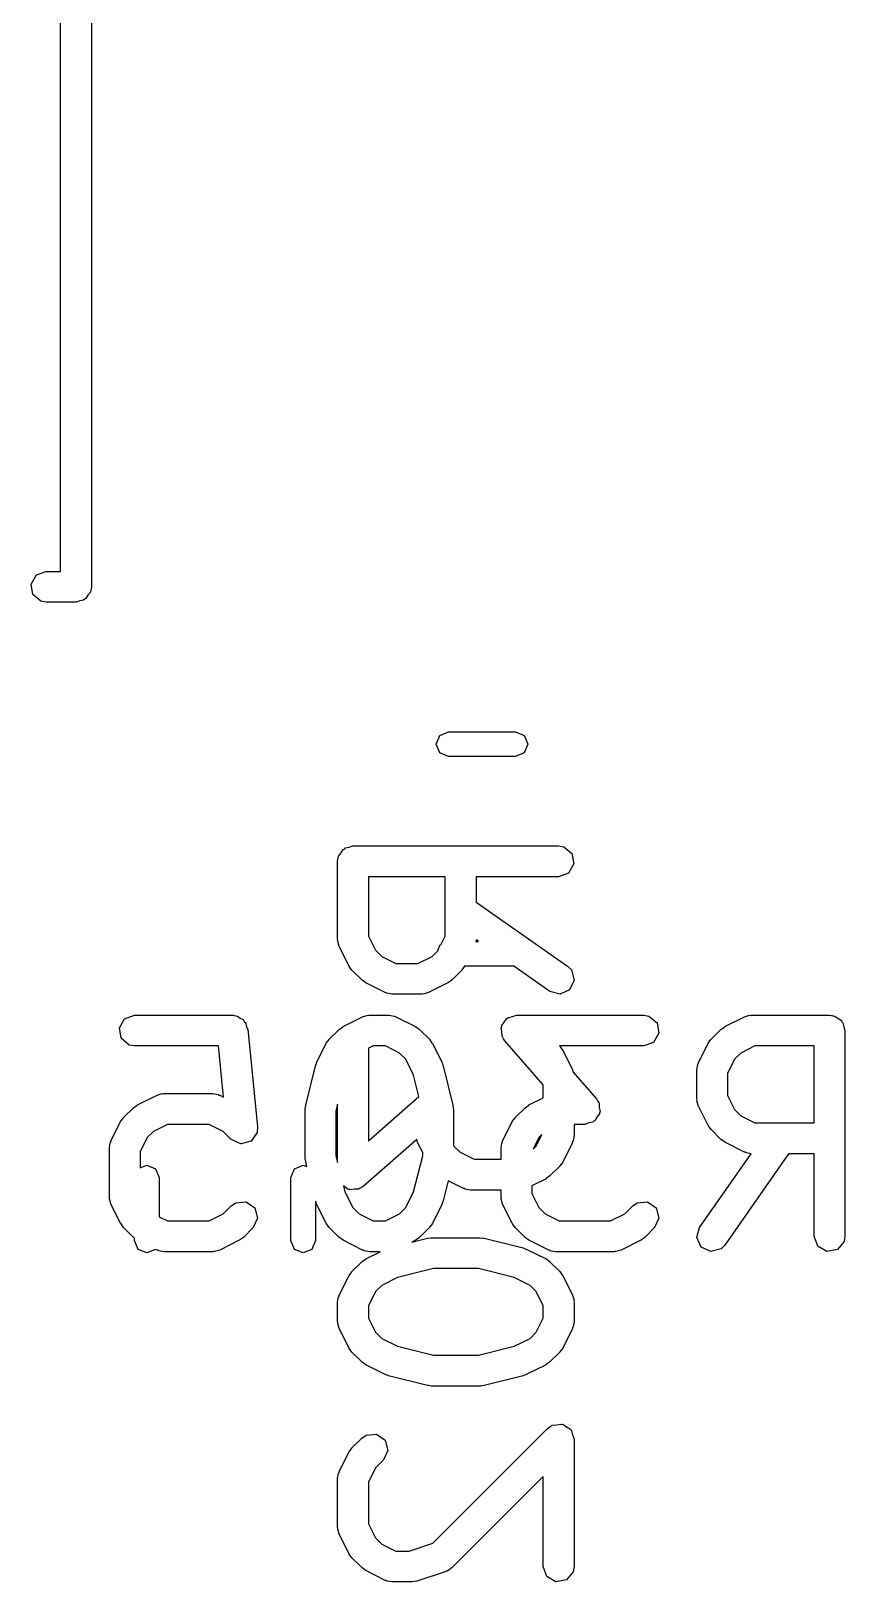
# Model space of a CAD drawing. Extents: x 54 to 297, y -260 to -31.
# Drawn here: x 120.06 to 124.02, y -76.81 to -69.27 of the extents above; entities that cross this region are included whole.
import ezdxf

# ---------------------------------------------------------------- set-up
doc = ezdxf.new("R2010")
doc.units = 0
doc.layers.add('BLACK', color=7, linetype='CONTINUOUS')

msp = doc.modelspace()

# ---------------------------------------------------------------- linework, layer by layer
at = {"layer": 'BLACK', "linetype": 'CONTINUOUS'}
for p, q in [((120.35, -67.825), (120.35, -71.975)), ((120.2, -71.9), (120.2, -67.9)), ((120.056, -71.962), (120.082, -71.9175)), ((120.082, -71.9175), (120.13, -71.9)), ((120.13, -71.9), (120.2, -71.9)), ((120.065, -72.0125), (120.056, -71.962)), ((120.345, -72.0007), (120.333, -72.0156)), ((120.347, -71.9909), (120.345, -72.0007)), ((120.349, -71.988), (120.347, -71.9909)), ((120.35, -71.975), (120.348, -71.9847)), ((120.348, -71.9847), (120.349, -71.988)), ((120.104, -72.0455), (120.065, -72.0125)), ((120.13, -72.05), (120.104, -72.0455)), ((120.275, -72.05), (120.13, -72.05)), ((120.293, -72.0433), (120.275, -72.05)), ((120.312, -72.04), (120.293, -72.0433)), ((120.317, -72.0348), (120.312, -72.04)), ((120.323, -72.0325), (120.317, -72.0348)), ((120.333, -72.0156), (120.323, -72.0325)), ((122.045, -72.6976), (122.087, -72.68)), ((122.087, -72.68), (122.413, -72.68)), ((122.413, -72.68), (122.455, -72.6976)), ((122.027, -72.74), (122.045, -72.6976)), ((122.045, -72.7824), (122.027, -72.74)), ((122.455, -72.6976), (122.473, -72.74)), ((122.473, -72.74), (122.455, -72.7824)), ((122.087, -72.8), (122.045, -72.7824)), ((122.413, -72.8), (122.087, -72.8)), ((122.455, -72.7824), (122.413, -72.8)), ((121.55, -73.2936), (121.552, -73.2839)), ((121.552, -73.2839), (121.564, -73.2689)), ((121.564, -73.2689), (121.574, -73.2521)), ((121.574, -73.2521), (121.581, -73.2498)), ((121.581, -73.2498), (121.585, -73.2446)), ((121.585, -73.2446), (121.604, -73.2412)), ((121.604, -73.2412), (121.622, -73.2345)), ((121.622, -73.2345), (122.622, -73.2345)), ((122.622, -73.2345), (122.648, -73.239)), ((122.648, -73.239), (122.687, -73.272)), ((122.687, -73.272), (122.696, -73.3225)), ((121.547, -73.3095), (121.549, -73.2998)), ((121.547, -73.6905), (121.547, -73.3095)), ((121.549, -73.2965), (121.55, -73.2936)), ((121.549, -73.2998), (121.549, -73.2965)), ((122.696, -73.3225), (122.671, -73.367)), ((121.697, -73.3845), (121.697, -73.6728)), ((122.071, -73.3845), (121.697, -73.3845)), ((122.071, -73.6728), (122.071, -73.3845)), ((122.622, -73.3845), (122.221, -73.3845)), ((122.221, -73.3845), (122.221, -73.5086)), ((122.671, -73.367), (122.622, -73.3845)), ((122.221, -73.5086), (122.665, -73.8195)), ((121.549, -73.6947), (121.547, -73.6905)), ((121.548, -73.6991), (121.549, -73.6947)), ((121.555, -73.724), (121.548, -73.6991)), ((121.603, -73.8193), (121.555, -73.724)), ((121.697, -73.6728), (121.732, -73.7413)), ((122.034, -73.7446), (122.045, -73.7176)), ((122.045, -73.7176), (122.05, -73.7155)), ((122.05, -73.7155), (122.071, -73.6728)), ((122.221, -73.6915), (122.22, -73.7)), ((122.22, -73.7), (122.233, -73.7)), ((122.233, -73.7), (122.221, -73.6915)), ((121.732, -73.7413), (121.762, -73.7717)), ((121.762, -73.7717), (121.831, -73.806)), ((121.831, -73.806), (121.938, -73.806)), ((121.938, -73.806), (122.007, -73.7717)), ((122.007, -73.7717), (122.034, -73.7446)), ((121.604, -73.8204), (121.603, -73.8193)), ((121.617, -73.8387), (121.604, -73.8204)), ((121.665, -73.8864), (121.617, -73.8387)), ((121.666, -73.8871), (121.665, -73.8864)), ((121.684, -73.9004), (121.666, -73.8871)), ((122.104, -73.8864), (122.086, -73.8992)), ((122.152, -73.8387), (122.104, -73.8864)), ((122.165, -73.82), (122.152, -73.8373)), ((122.152, -73.8373), (122.152, -73.8387)), ((122.405, -73.82), (122.165, -73.82)), ((122.579, -73.9424), (122.405, -73.82)), ((122.665, -73.8195), (122.684, -73.8379)), ((122.697, -73.8875), (122.675, -73.934)), ((122.684, -73.8379), (122.697, -73.8875)), ((121.779, -73.948), (121.684, -73.9004)), ((121.784, -73.9485), (121.779, -73.948)), ((121.787, -73.9514), (121.784, -73.9485)), ((121.813, -73.956), (121.787, -73.9514)), ((121.956, -73.956), (121.813, -73.956)), ((121.96, -73.9544), (121.956, -73.956)), ((121.964, -73.9555), (121.96, -73.9544)), ((121.989, -73.948), (121.964, -73.9555)), ((122.084, -73.9004), (121.989, -73.948)), ((122.086, -73.8992), (122.084, -73.9004)), ((122.629, -73.9557), (122.579, -73.9424)), ((122.675, -73.934), (122.629, -73.9557)), ((120.486, -74.1194), (120.511, -74.0749)), ((120.511, -74.0749), (120.56, -74.0574)), ((120.56, -74.0574), (121.036, -74.0574)), ((121.036, -74.0574), (121.04, -74.0581)), ((121.04, -74.0581), (121.041, -74.0576)), ((121.041, -74.0576), (121.044, -74.0589)), ((121.044, -74.0589), (121.061, -74.0619)), ((121.061, -74.0619), (121.074, -74.0721)), ((121.074, -74.0721), (121.088, -74.0787)), ((121.088, -74.0787), (121.093, -74.0881)), ((121.093, -74.0881), (121.101, -74.0949)), ((121.101, -74.0949), (121.103, -74.1106)), ((121.103, -74.1106), (121.11, -74.1249)), ((121.554, -74.127), (121.572, -74.1141)), ((121.572, -74.1141), (121.574, -74.1129)), ((121.574, -74.1129), (121.669, -74.0653)), ((121.669, -74.0653), (121.694, -74.0579)), ((121.694, -74.0579), (121.698, -74.0589)), ((121.698, -74.0589), (121.702, -74.0574)), ((121.702, -74.0574), (121.798, -74.0574)), ((121.798, -74.0574), (121.823, -74.0619)), ((121.823, -74.0619), (121.827, -74.0648)), ((121.827, -74.0648), (121.831, -74.0653)), ((121.831, -74.0653), (121.926, -74.1129)), ((121.926, -74.1129), (121.944, -74.1263)), ((122.343, -74.1194), (122.346, -74.1142)), ((122.346, -74.1082), (122.358, -74.0924)), ((122.346, -74.1142), (122.346, -74.1082)), ((122.358, -74.0924), (122.368, -74.0749)), ((122.368, -74.0749), (122.374, -74.0729)), ((122.374, -74.0729), (122.378, -74.0682)), ((122.378, -74.0682), (122.398, -74.0643)), ((122.398, -74.0643), (122.417, -74.0574)), ((122.417, -74.0574), (123.036, -74.0574)), ((123.036, -74.0574), (123.061, -74.0619)), ((123.061, -74.0619), (123.101, -74.0949)), ((123.101, -74.0949), (123.11, -74.1454)), ((123.411, -74.127), (123.43, -74.1141)), ((123.43, -74.1141), (123.431, -74.1129)), ((123.431, -74.1129), (123.526, -74.0653)), ((123.526, -74.0653), (123.551, -74.0579)), ((123.551, -74.0579), (123.555, -74.0589)), ((123.555, -74.0589), (123.56, -74.0574)), ((123.56, -74.0574), (123.94, -74.0574)), ((123.94, -74.0574), (123.95, -74.0591)), ((123.95, -74.0591), (123.953, -74.0585)), ((123.953, -74.0585), (123.956, -74.0602)), ((123.956, -74.0602), (123.966, -74.0619)), ((123.966, -74.0619), (123.981, -74.0744)), ((123.981, -74.0744), (123.998, -74.0842)), ((123.998, -74.0842), (124, -74.0905)), ((124, -74.0905), (124.005, -74.0949)), ((124.005, -74.0949), (124.009, -74.1141)), ((124.009, -74.1141), (124.015, -74.1324)), ((120.495, -74.1699), (120.486, -74.1194)), ((120.534, -74.2029), (120.495, -74.1699)), ((121.11, -74.1249), (121.158, -74.6011)), ((121.492, -74.1941), (121.506, -74.1761)), ((121.506, -74.1746), (121.554, -74.127)), ((121.506, -74.1761), (121.506, -74.1746)), ((121.944, -74.1263), (121.946, -74.127)), ((121.946, -74.127), (121.994, -74.1746)), ((121.994, -74.1746), (122.006, -74.193)), ((122.346, -74.1393), (122.343, -74.1194)), ((122.347, -74.1595), (122.346, -74.1393)), ((122.351, -74.1668), (122.347, -74.1595)), ((122.352, -74.1699), (122.351, -74.1668)), ((122.354, -74.1721), (122.352, -74.1699)), ((122.36, -74.1818), (122.354, -74.1721)), ((122.547, -74.3957), (122.36, -74.1818)), ((123.084, -74.1898), (123.036, -74.2074)), ((123.11, -74.1454), (123.084, -74.1898)), ((123.35, -74.1941), (123.363, -74.1761)), ((123.363, -74.1761), (123.364, -74.1746)), ((123.364, -74.1746), (123.411, -74.127)), ((124.015, -74.1324), (124.015, -75.1324)), ((120.56, -74.2074), (120.534, -74.2029)), ((120.968, -74.2074), (120.56, -74.2074)), ((120.993, -74.4556), (120.968, -74.2074)), ((121.445, -74.2893), (121.492, -74.1941)), ((121.72, -74.2074), (121.697, -74.2187)), ((121.697, -74.2187), (121.697, -74.668)), ((121.78, -74.2074), (121.72, -74.2074)), ((121.848, -74.2416), (121.78, -74.2074)), ((121.879, -74.272), (121.848, -74.2416)), ((122.006, -74.193), (122.008, -74.1941)), ((122.008, -74.1941), (122.055, -74.2893)), ((123.036, -74.2074), (122.626, -74.2074)), ((122.626, -74.2074), (122.628, -74.2089)), ((122.628, -74.2089), (122.641, -74.2272)), ((122.641, -74.2272), (122.642, -74.2284)), ((122.642, -74.2284), (122.689, -74.3236)), ((123.302, -74.2893), (123.35, -74.1941)), ((123.509, -74.2416), (123.478, -74.272)), ((123.577, -74.2074), (123.509, -74.2416)), ((123.865, -74.2074), (123.577, -74.2074)), ((123.865, -74.5812), (123.865, -74.2074)), ((121.392, -74.4951), (121.439, -74.3047)), ((121.439, -74.3047), (121.444, -74.2928)), ((121.444, -74.2928), (121.445, -74.2893)), ((121.917, -74.349), (121.879, -74.272)), ((122.055, -74.2893), (122.059, -74.3017)), ((122.059, -74.3017), (122.061, -74.3047)), ((122.061, -74.3047), (122.108, -74.4951)), ((122.689, -74.3236), (122.692, -74.3337)), ((122.692, -74.3337), (122.806, -74.4639)), ((123.294, -74.3229), (123.299, -74.2972)), ((123.294, -74.4657), (123.294, -74.3229)), ((123.299, -74.2972), (123.301, -74.2938)), ((123.301, -74.2938), (123.302, -74.2893)), ((123.478, -74.272), (123.444, -74.3406)), ((123.444, -74.3406), (123.444, -74.448)), ((121.943, -74.4529), (121.917, -74.349)), ((122.547, -74.4594), (122.547, -74.3957)), ((120.574, -74.4939), (120.669, -74.4463)), ((120.669, -74.4463), (120.694, -74.4388)), ((120.694, -74.4388), (120.698, -74.4399)), ((120.698, -74.4399), (120.702, -74.4383)), ((120.702, -74.4383), (120.94, -74.4383)), ((120.94, -74.4383), (120.966, -74.4429)), ((120.966, -74.4429), (120.97, -74.4457)), ((120.97, -74.4457), (120.974, -74.4463)), ((120.974, -74.4463), (120.993, -74.4556)), ((121.547, -74.4902), (121.539, -74.5226)), ((121.547, -74.7746), (121.547, -74.4902)), ((121.697, -74.668), (121.943, -74.4529)), ((122.478, -74.4939), (122.547, -74.4594)), ((122.806, -74.4639), (122.812, -74.4736)), ((122.812, -74.4736), (122.815, -74.4758)), ((122.815, -74.4758), (122.815, -74.4789)), ((122.815, -74.4789), (122.82, -74.4862)), ((122.82, -74.4862), (122.82, -74.5064)), ((123.296, -74.4699), (123.294, -74.4657)), ((123.295, -74.4743), (123.296, -74.4699)), ((123.302, -74.4993), (123.295, -74.4743)), ((123.444, -74.448), (123.478, -74.5165)), ((120.492, -74.575), (120.506, -74.557)), ((120.506, -74.5555), (120.554, -74.5079)), ((120.506, -74.557), (120.506, -74.5555)), ((120.554, -74.5079), (120.572, -74.4951)), ((120.572, -74.4951), (120.574, -74.4939)), ((121.389, -74.5133), (121.392, -74.4986)), ((121.389, -74.7514), (121.389, -74.5133)), ((121.392, -74.4986), (121.392, -74.4951)), ((121.539, -74.5226), (121.539, -74.7422)), ((122.108, -74.4951), (122.11, -74.5101)), ((122.11, -74.5101), (122.111, -74.5133)), ((122.111, -74.5133), (122.111, -74.6899)), ((122.397, -74.575), (122.411, -74.557)), ((122.411, -74.5555), (122.459, -74.5079)), ((122.411, -74.557), (122.411, -74.5555)), ((122.459, -74.5079), (122.477, -74.4951)), ((122.477, -74.4951), (122.478, -74.4939)), ((122.808, -74.5533), (122.798, -74.5708)), ((122.821, -74.5375), (122.808, -74.5533)), ((122.82, -74.5064), (122.824, -74.5264)), ((122.824, -74.5264), (122.821, -74.5315)), ((122.821, -74.5315), (122.821, -74.5375)), ((123.35, -74.5945), (123.302, -74.4993)), ((123.478, -74.5165), (123.509, -74.5469)), ((123.509, -74.5469), (123.577, -74.5812)), ((120.445, -74.6703), (120.492, -74.575)), ((120.652, -74.6226), (120.621, -74.653)), ((120.72, -74.5883), (120.652, -74.6226)), ((120.923, -74.5883), (120.72, -74.5883)), ((120.991, -74.6226), (120.923, -74.5883)), ((121.03, -74.6616), (120.991, -74.6226)), ((121.156, -74.628), (121.141, -74.6486)), ((121.158, -74.6011), (121.156, -74.6271)), ((121.156, -74.6271), (121.156, -74.6275)), ((121.156, -74.6275), (121.156, -74.628)), ((122.35, -74.6703), (122.397, -74.575)), ((122.513, -74.6937), (122.541, -74.6379)), ((122.541, -74.6379), (122.526, -74.653)), ((122.697, -74.6429), (122.693, -74.6685)), ((122.75, -74.5883), (122.697, -74.5883)), ((122.697, -74.5883), (122.697, -74.6429)), ((122.769, -74.5814), (122.75, -74.5883)), ((122.789, -74.5775), (122.769, -74.5814)), ((122.793, -74.5728), (122.789, -74.5775)), ((122.798, -74.5708), (122.793, -74.5728)), ((123.351, -74.5956), (123.35, -74.5945)), ((123.364, -74.614), (123.351, -74.5956)), ((123.411, -74.6616), (123.364, -74.614)), ((123.577, -74.5812), (123.865, -74.5812)), ((120.437, -74.7038), (120.441, -74.6782)), ((120.437, -74.9419), (120.437, -74.7038)), ((120.441, -74.6782), (120.444, -74.6747)), ((120.444, -74.6747), (120.445, -74.6703)), ((120.621, -74.653), (120.587, -74.7215)), ((121.031, -74.6618), (121.03, -74.6616)), ((121.031, -74.6623), (121.031, -74.6618)), ((121.054, -74.6726), (121.031, -74.6623)), ((121.077, -74.6833), (121.054, -74.6726)), ((121.078, -74.6834), (121.077, -74.6832)), ((121.077, -74.6832), (121.077, -74.6833)), ((121.102, -74.6765), (121.078, -74.6834)), ((121.126, -74.67), (121.102, -74.6765)), ((121.127, -74.6696), (121.126, -74.67)), ((121.141, -74.6486), (121.127, -74.6695)), ((121.127, -74.6695), (121.127, -74.6696)), ((121.932, -74.6621), (121.672, -74.8898)), ((121.936, -74.6764), (121.932, -74.6621)), ((121.961, -74.7253), (121.936, -74.6764)), ((122.111, -74.6899), (122.113, -74.6937)), ((122.113, -74.6937), (122.143, -74.7241)), ((122.342, -74.7038), (122.346, -74.6782)), ((122.342, -74.7583), (122.342, -74.7038)), ((122.346, -74.6782), (122.349, -74.6747)), ((122.349, -74.6747), (122.35, -74.6703)), ((122.526, -74.653), (122.498, -74.7087)), ((122.498, -74.7087), (122.513, -74.6937)), ((122.689, -74.6764), (122.642, -74.7716)), ((122.69, -74.6719), (122.689, -74.6764)), ((122.693, -74.6685), (122.69, -74.6719)), ((123.413, -74.6623), (123.411, -74.6616)), ((123.431, -74.6757), (123.413, -74.6623)), ((123.526, -74.7233), (123.431, -74.6757)), ((120.587, -74.7215), (120.587, -74.8001)), ((120.587, -74.8001), (120.62, -74.7864)), ((120.62, -74.7864), (120.662, -74.8039)), ((121.338, -74.8039), (121.38, -74.7864)), ((121.38, -74.7864), (121.398, -74.7936)), ((121.39, -74.7547), (121.389, -74.7514)), ((121.392, -74.7696), (121.39, -74.7547)), ((121.398, -74.7936), (121.392, -74.7696)), ((121.539, -74.7422), (121.547, -74.7746)), ((121.917, -74.9157), (121.961, -74.7422)), ((121.961, -74.7422), (121.961, -74.7253)), ((122.143, -74.7241), (122.212, -74.7583)), ((122.212, -74.7583), (122.342, -74.7583)), ((122.628, -74.7911), (122.58, -74.8387)), ((122.642, -74.7716), (122.628, -74.7896)), ((122.628, -74.7896), (122.628, -74.7911)), ((123.308, -75.0894), (123.558, -74.731)), ((123.741, -74.7312), (123.43, -75.1754)), ((123.53, -74.7238), (123.526, -74.7233)), ((123.534, -74.7267), (123.53, -74.7238)), ((123.558, -74.731), (123.534, -74.7267)), ((123.865, -74.7312), (123.741, -74.7312)), ((123.865, -75.1324), (123.865, -74.7312)), ((120.662, -74.8039), (120.68, -74.8464)), ((120.68, -74.8464), (120.68, -75.0373)), ((121.32, -74.8464), (121.338, -74.8039)), ((121.32, -75.1536), (121.32, -74.8464)), ((122.085, -74.8629), (122.061, -74.9601)), ((122.16, -74.9004), (122.085, -74.8629)), ((122.561, -74.8528), (122.492, -74.8873)), ((122.562, -74.8516), (122.561, -74.8528)), ((122.58, -74.8387), (122.562, -74.8516)), ((120.438, -74.9461), (120.437, -74.9419)), ((120.437, -74.9505), (120.438, -74.9461)), ((121.582, -74.8917), (121.576, -74.8877)), ((121.576, -74.8877), (121.583, -74.9157)), ((121.598, -74.9043), (121.582, -74.8917)), ((121.583, -74.9157), (121.621, -74.9927)), ((121.604, -74.9042), (121.598, -74.9043)), ((121.609, -74.9072), (121.604, -74.9042)), ((121.629, -74.9037), (121.609, -74.9072)), ((121.649, -74.9033), (121.629, -74.9037)), ((121.657, -74.8988), (121.649, -74.9033)), ((121.66, -74.8983), (121.657, -74.8988)), ((121.662, -74.8956), (121.66, -74.8983)), ((121.672, -74.8898), (121.662, -74.8956)), ((121.879, -74.9927), (121.917, -74.9157)), ((122.165, -74.9009), (122.16, -74.9004)), ((122.168, -74.9038), (122.165, -74.9009)), ((122.194, -74.9083), (122.168, -74.9038)), ((122.342, -74.9083), (122.194, -74.9083)), ((122.342, -74.9419), (122.342, -74.9083)), ((122.343, -74.9461), (122.342, -74.9419)), ((122.342, -74.9505), (122.343, -74.9461)), ((122.492, -74.8873), (122.492, -74.9242)), ((122.492, -74.9242), (122.526, -74.9927)), ((120.445, -74.9754), (120.437, -74.9505)), ((120.492, -75.0707), (120.445, -74.9754)), ((120.991, -75.0231), (121.03, -74.9841)), ((121.03, -74.9841), (121.052, -74.9692)), ((121.052, -74.9692), (121.103, -74.9647)), ((121.103, -74.9647), (121.145, -74.9941)), ((121.145, -74.9941), (121.158, -75.0437)), ((121.441, -74.963), (121.44, -74.9614)), ((121.44, -74.9614), (121.44, -75.1536)), ((121.445, -74.9754), (121.441, -74.963)), ((121.492, -75.0707), (121.445, -74.9754)), ((121.621, -74.9927), (121.652, -75.0231)), ((121.848, -75.0231), (121.879, -74.9927)), ((122.055, -74.9754), (122.008, -75.0707)), ((122.056, -74.9719), (122.055, -74.9754)), ((122.061, -74.9601), (122.056, -74.9719)), ((122.35, -74.9754), (122.342, -74.9505)), ((122.397, -75.0707), (122.35, -74.9754)), ((122.526, -74.9927), (122.556, -75.0231)), ((122.944, -75.0231), (122.983, -74.9841)), ((122.983, -74.9841), (123.004, -74.9692)), ((123.004, -74.9692), (123.055, -74.9647)), ((123.055, -74.9647), (123.097, -74.9941)), ((123.097, -74.9941), (123.11, -75.0437)), ((120.494, -75.0718), (120.492, -75.0707)), ((120.506, -75.0902), (120.494, -75.0718)), ((120.554, -75.1378), (120.506, -75.0902)), ((120.68, -75.0373), (120.72, -75.0574)), ((120.72, -75.0574), (120.923, -75.0574)), ((120.923, -75.0574), (120.991, -75.0231)), ((121.136, -75.0902), (121.089, -75.1378)), ((121.158, -75.0437), (121.136, -75.0902)), ((121.494, -75.0718), (121.492, -75.0707)), ((121.506, -75.0902), (121.494, -75.0718)), ((121.554, -75.1378), (121.506, -75.0902)), ((121.652, -75.0231), (121.72, -75.0574)), ((121.72, -75.0574), (121.78, -75.0574)), ((121.78, -75.0574), (121.848, -75.0231)), ((121.994, -75.0902), (121.946, -75.1378)), ((122.008, -75.0707), (121.994, -75.0887)), ((121.994, -75.0887), (121.994, -75.0902)), ((122.398, -75.0718), (122.397, -75.0707)), ((122.411, -75.0902), (122.398, -75.0718)), ((122.459, -75.1378), (122.411, -75.0902)), ((122.556, -75.0231), (122.625, -75.0574)), ((122.625, -75.0574), (122.875, -75.0574)), ((122.875, -75.0574), (122.944, -75.0231)), ((123.089, -75.0902), (123.041, -75.1378)), ((123.11, -75.0437), (123.089, -75.0902)), ((123.294, -75.1389), (123.308, -75.0894)), ((120.556, -75.1385), (120.554, -75.1378)), ((120.56, -75.1418), (120.556, -75.1385)), ((120.56, -75.1536), (120.56, -75.1418)), ((120.578, -75.1961), (120.56, -75.1536)), ((121.069, -75.1518), (120.974, -75.1995)), ((121.07, -75.1507), (121.069, -75.1518)), ((121.089, -75.1378), (121.07, -75.1507)), ((121.338, -75.1961), (121.32, -75.1536)), ((121.44, -75.1536), (121.422, -75.1961)), ((121.556, -75.1385), (121.554, -75.1378)), ((121.574, -75.1518), (121.556, -75.1385)), ((121.669, -75.1995), (121.574, -75.1518)), ((121.909, -75.1606), (121.985, -75.1415)), ((121.926, -75.1518), (121.909, -75.1606)), ((121.928, -75.1507), (121.926, -75.1518)), ((121.946, -75.1378), (121.928, -75.1507)), ((121.985, -75.1415), (122, -75.1405)), ((122, -75.1405), (122.003, -75.1393)), ((122.003, -75.1393), (122.241, -75.1393)), ((122.241, -75.1393), (122.256, -75.1419)), ((122.256, -75.1419), (122.26, -75.1415)), ((122.26, -75.1415), (122.45, -75.1891)), ((122.46, -75.1385), (122.459, -75.1378)), ((122.478, -75.1518), (122.46, -75.1385)), ((122.574, -75.1995), (122.478, -75.1518)), ((123.022, -75.1518), (122.926, -75.1995)), ((123.023, -75.1507), (123.022, -75.1518)), ((123.041, -75.1378), (123.023, -75.1507)), ((123.316, -75.1854), (123.294, -75.1389)), ((123.883, -75.1806), (123.865, -75.1324)), ((124.011, -75.158), (123.978, -75.1973)), ((124.015, -75.1324), (124.011, -75.158)), ((120.62, -75.2136), (120.578, -75.1961)), ((120.662, -75.1962), (120.62, -75.2136)), ((120.669, -75.1995), (120.662, -75.1962)), ((120.673, -75.2), (120.669, -75.1995)), ((120.677, -75.2029), (120.673, -75.2)), ((120.702, -75.2074), (120.677, -75.2029)), ((120.94, -75.2074), (120.702, -75.2074)), ((120.945, -75.2058), (120.94, -75.2074)), ((120.949, -75.2069), (120.945, -75.2058)), ((120.974, -75.1995), (120.949, -75.2069)), ((121.38, -75.2136), (121.338, -75.1961)), ((121.422, -75.1961), (121.38, -75.2136)), ((121.665, -75.2565), (121.683, -75.2436)), ((121.673, -75.2), (121.669, -75.1995)), ((121.677, -75.2029), (121.673, -75.2)), ((121.702, -75.2074), (121.677, -75.2029)), ((121.683, -75.2436), (121.684, -75.2424)), ((121.684, -75.2424), (121.754, -75.2074)), ((121.754, -75.2074), (121.702, -75.2074)), ((122.45, -75.1891), (122.462, -75.1944)), ((122.462, -75.1944), (122.465, -75.1948)), ((122.465, -75.1948), (122.561, -75.2424)), ((122.561, -75.2424), (122.579, -75.2558)), ((122.578, -75.2), (122.574, -75.1995)), ((122.581, -75.2029), (122.578, -75.2)), ((122.607, -75.2074), (122.581, -75.2029)), ((122.893, -75.2074), (122.607, -75.2074)), ((122.897, -75.2058), (122.893, -75.2074)), ((122.901, -75.2069), (122.897, -75.2058)), ((122.926, -75.1995), (122.901, -75.2069)), ((123.363, -75.2071), (123.316, -75.1854)), ((123.412, -75.1938), (123.363, -75.2071)), ((123.43, -75.1754), (123.412, -75.1938)), ((123.927, -75.2062), (123.883, -75.1806)), ((123.978, -75.1973), (123.927, -75.2062)), ((121.603, -75.3236), (121.616, -75.3056)), ((121.616, -75.3056), (121.617, -75.3041)), ((121.617, -75.3041), (121.665, -75.2565)), ((122.013, -75.2893), (121.839, -75.3327)), ((122.232, -75.2893), (122.013, -75.2893)), ((122.406, -75.3327), (122.232, -75.2893)), ((122.579, -75.2558), (122.58, -75.2565)), ((122.58, -75.2565), (122.628, -75.3041)), ((122.628, -75.3041), (122.641, -75.3225)), ((122.641, -75.3225), (122.642, -75.3236)), ((121.555, -75.4188), (121.603, -75.3236)), ((121.762, -75.3712), (121.732, -75.4016)), ((121.839, -75.3327), (121.762, -75.3712)), ((122.483, -75.3712), (122.406, -75.3327)), ((122.513, -75.4016), (122.483, -75.3712)), ((122.642, -75.3236), (122.689, -75.4188)), ((121.547, -75.4524), (121.552, -75.4267)), ((121.547, -75.5476), (121.547, -75.4524)), ((121.552, -75.4267), (121.555, -75.4233)), ((121.555, -75.4233), (121.555, -75.4188)), ((121.732, -75.4016), (121.697, -75.4701)), ((121.697, -75.4701), (121.697, -75.5299)), ((122.547, -75.4701), (122.513, -75.4016)), ((122.547, -75.5299), (122.547, -75.4701)), ((122.689, -75.4188), (122.697, -75.4438)), ((122.697, -75.4438), (122.696, -75.4482)), ((122.696, -75.4482), (122.697, -75.4524)), ((122.697, -75.4524), (122.697, -75.5476)), ((121.549, -75.5518), (121.547, -75.5476)), ((121.697, -75.5299), (121.732, -75.5984)), ((122.513, -75.5984), (122.547, -75.5299)), ((122.697, -75.5476), (122.693, -75.5733)), ((121.548, -75.5562), (121.549, -75.5518)), ((121.555, -75.5812), (121.548, -75.5562)), ((121.603, -75.6764), (121.555, -75.5812)), ((121.732, -75.5984), (121.762, -75.6288)), ((122.483, -75.6288), (122.513, -75.5984)), ((122.689, -75.5812), (122.642, -75.6764)), ((122.69, -75.5767), (122.689, -75.5812)), ((122.693, -75.5733), (122.69, -75.5767)), ((121.604, -75.6775), (121.603, -75.6764)), ((121.617, -75.6959), (121.604, -75.6775)), ((121.665, -75.7435), (121.617, -75.6959)), ((121.762, -75.6288), (121.839, -75.6673)), ((121.839, -75.6673), (122.013, -75.7107)), ((122.232, -75.7107), (122.406, -75.6673)), ((122.406, -75.6673), (122.483, -75.6288)), ((122.628, -75.6959), (122.58, -75.7435)), ((122.642, -75.6764), (122.628, -75.6944)), ((122.628, -75.6944), (122.628, -75.6959)), ((121.666, -75.7442), (121.665, -75.7435)), ((121.684, -75.7576), (121.666, -75.7442)), ((121.779, -75.8052), (121.684, -75.7576)), ((122.013, -75.7107), (122.232, -75.7107)), ((122.561, -75.7576), (122.465, -75.8052)), ((122.562, -75.7564), (122.561, -75.7576)), ((122.58, -75.7435), (122.562, -75.7564)), ((121.783, -75.8056), (121.779, -75.8052)), ((121.795, -75.8109), (121.783, -75.8056)), ((121.985, -75.8585), (121.795, -75.8109)), ((122.45, -75.8109), (122.26, -75.8585)), ((122.453, -75.8089), (122.45, -75.8109)), ((122.465, -75.8052), (122.453, -75.8089)), ((121.989, -75.8581), (121.985, -75.8585)), ((122.003, -75.8607), (121.989, -75.8581)), ((122.241, -75.8607), (122.003, -75.8607)), ((122.245, -75.8595), (122.241, -75.8607)), ((122.26, -75.8585), (122.245, -75.8595)), ((122.01, -76.6249), (122.569, -76.066)), ((122.569, -76.066), (122.583, -76.0566)), ((122.583, -76.0566), (122.585, -76.0541)), ((122.585, -76.0541), (122.587, -76.0537)), ((122.587, -76.0537), (122.591, -76.0511)), ((122.591, -76.0511), (122.613, -76.0491)), ((122.613, -76.0491), (122.635, -76.0452)), ((122.635, -76.0452), (122.638, -76.0469)), ((122.638, -76.0469), (122.642, -76.0466)), ((122.642, -76.0466), (122.66, -76.0596)), ((122.66, -76.0596), (122.68, -76.0708)), ((122.68, -76.0708), (122.681, -76.0741)), ((122.681, -76.0741), (122.684, -76.076)), ((122.684, -76.076), (122.69, -76.0978)), ((121.617, -76.1613), (121.665, -76.1136)), ((121.665, -76.1136), (121.686, -76.0987)), ((121.686, -76.0987), (121.737, -76.0942)), ((121.737, -76.0942), (121.779, -76.1236)), ((121.779, -76.1236), (121.792, -76.1732)), ((122.69, -76.0978), (122.697, -76.119)), ((122.697, -76.119), (122.697, -76.7381)), ((121.555, -76.276), (121.603, -76.1807)), ((121.603, -76.1807), (121.616, -76.1627)), ((121.616, -76.1627), (121.617, -76.1613)), ((121.771, -76.2197), (121.732, -76.2587)), ((121.792, -76.1732), (121.771, -76.2197)), ((121.547, -76.3095), (121.552, -76.2839)), ((121.552, -76.2839), (121.555, -76.2804)), ((121.555, -76.2804), (121.555, -76.276)), ((121.732, -76.2587), (121.697, -76.3272)), ((122.547, -76.3001), (122.104, -76.7435)), ((122.547, -76.7381), (122.547, -76.3001)), ((121.547, -76.5476), (121.547, -76.3095)), ((121.697, -76.3272), (121.697, -76.5299)), ((121.549, -76.5518), (121.547, -76.5476)), ((121.548, -76.5562), (121.549, -76.5518)), ((121.555, -76.5812), (121.548, -76.5562)), ((121.603, -76.6764), (121.555, -76.5812)), ((121.697, -76.5299), (121.732, -76.5984)), ((121.732, -76.5984), (121.762, -76.6288)), ((121.604, -76.6775), (121.603, -76.6764)), ((121.617, -76.6959), (121.604, -76.6775)), ((121.762, -76.6288), (121.831, -76.6631)), ((121.831, -76.6631), (121.896, -76.6631)), ((121.896, -76.6631), (122.01, -76.6249)), ((121.665, -76.7435), (121.617, -76.6959)), ((121.666, -76.7442), (121.665, -76.7435)), ((121.684, -76.7576), (121.666, -76.7442)), ((122.104, -76.7435), (122.083, -76.7584)), ((122.565, -76.7863), (122.547, -76.7381)), ((122.697, -76.7381), (122.693, -76.7637)), ((121.779, -76.8052), (121.684, -76.7576)), ((121.784, -76.8057), (121.779, -76.8052)), ((121.787, -76.8086), (121.784, -76.8057)), ((121.813, -76.8131), (121.787, -76.8086)), ((121.908, -76.8131), (121.813, -76.8131)), ((121.91, -76.8125), (121.908, -76.8131)), ((121.932, -76.8092), (121.91, -76.8125)), ((122.075, -76.7616), (121.932, -76.8092)), ((122.078, -76.7588), (122.075, -76.7616)), ((122.083, -76.7584), (122.078, -76.7588)), ((122.609, -76.812), (122.565, -76.7863)), ((122.66, -76.803), (122.609, -76.812)), ((122.693, -76.7637), (122.66, -76.803))]:
    msp.add_line(p, q, dxfattribs=at)

doc.saveas('drawing.dxf')
